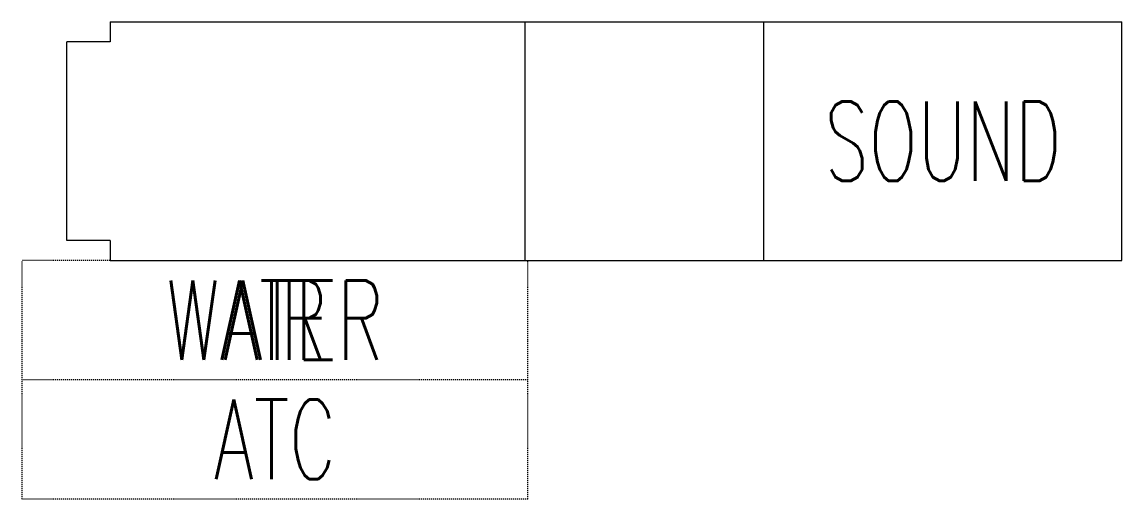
# Model space of a CAD drawing. Extents: x -5 to 106, y -36 to 12.
import ezdxf
from ezdxf.enums import TextEntityAlignment as Align

# ---------------------------------------------------------------- set-up
doc = ezdxf.new("R2010")
doc.units = 0
doc.header["$MEASUREMENT"] = 0
doc.linetypes.add('HIDDEN4', pattern=[0.09375, 0.0625, -0.03125])
doc.layers.get('0').update_dxf_attribs({"linetype": 'CONTINUOUS'})
for name, color, linetype in [('M-BLKA', 4, 'CONTINUOUS'), ('M-TRBX-AIRT', 4, 'CONTINUOUS'), ('M-TRBX-WTRT', 4, 'CONTINUOUS')]:
    doc.layers.add(name, color=color, linetype=linetype)
doc.styles.add('BRA-NRW1', font='romans.shx', dxfattribs={"width": 0.65, "height": 8})

msp = doc.modelspace()

# ---------------------------------------------------------------- linework, layer by layer
for p, q in [((4.33, 12), (106.08, 12)), ((4.33, 12), (4.33, 10)), ((46.08, -12), (46.08, 12)), ((70.08, -12), (70.08, 12)), ((106.08, -12), (106.08, 12)), ((0, -10), (0, 10)), ((4.33, 10), (0, 10)), ((4.33, -10), (0, -10)), ((4.33, -10), (4.33, -12)), ((4.33, -12), (106.08, -12))]:
    msp.add_line(p, q)
at = {"color": 11, "linetype": 'HIDDEN4'}
for p, q in [((4.33, -12), (-4.52, -12)), ((-4.52, -24), (-4.52, -12)), ((46.33, -24), (46.33, -12)), ((46.33, -24), (-4.52, -24)), ((-4.52, -36), (-4.52, -24)), ((46.33, -36), (46.33, -24)), ((46.33, -36), (-4.52, -36))]:
    msp.add_line(p, q, dxfattribs=at)

# ---------------------------------------------------------------- texts
at = {"layer": 'M-BLKA', "style": 'BRA-NRW1', "width": 0.65}
for tag, text, p in [('SOUND', 'SDA-10', (88.08, 0)), ('ATC', '-', (20.91, -30))]:
    msp.add_attdef(tag, text=text, height=8, dxfattribs=at).set_placement(p, align=Align.MIDDLE_CENTER)
at = {"layer": 'M-TRBX-AIRT', "style": 'BRA-NRW1', "width": 0.65}
msp.add_attdef('AIR', text='-', height=8, dxfattribs=at).set_placement((20.91, -18), align=Align.MIDDLE_CENTER)
at = {"layer": 'M-TRBX-WTRT', "style": 'BRA-NRW1', "width": 0.65}
msp.add_attdef('WATER', text='-', height=8, dxfattribs=at).set_placement((20.91, -18), align=Align.MIDDLE_CENTER)

doc.saveas('drawing.dxf')
